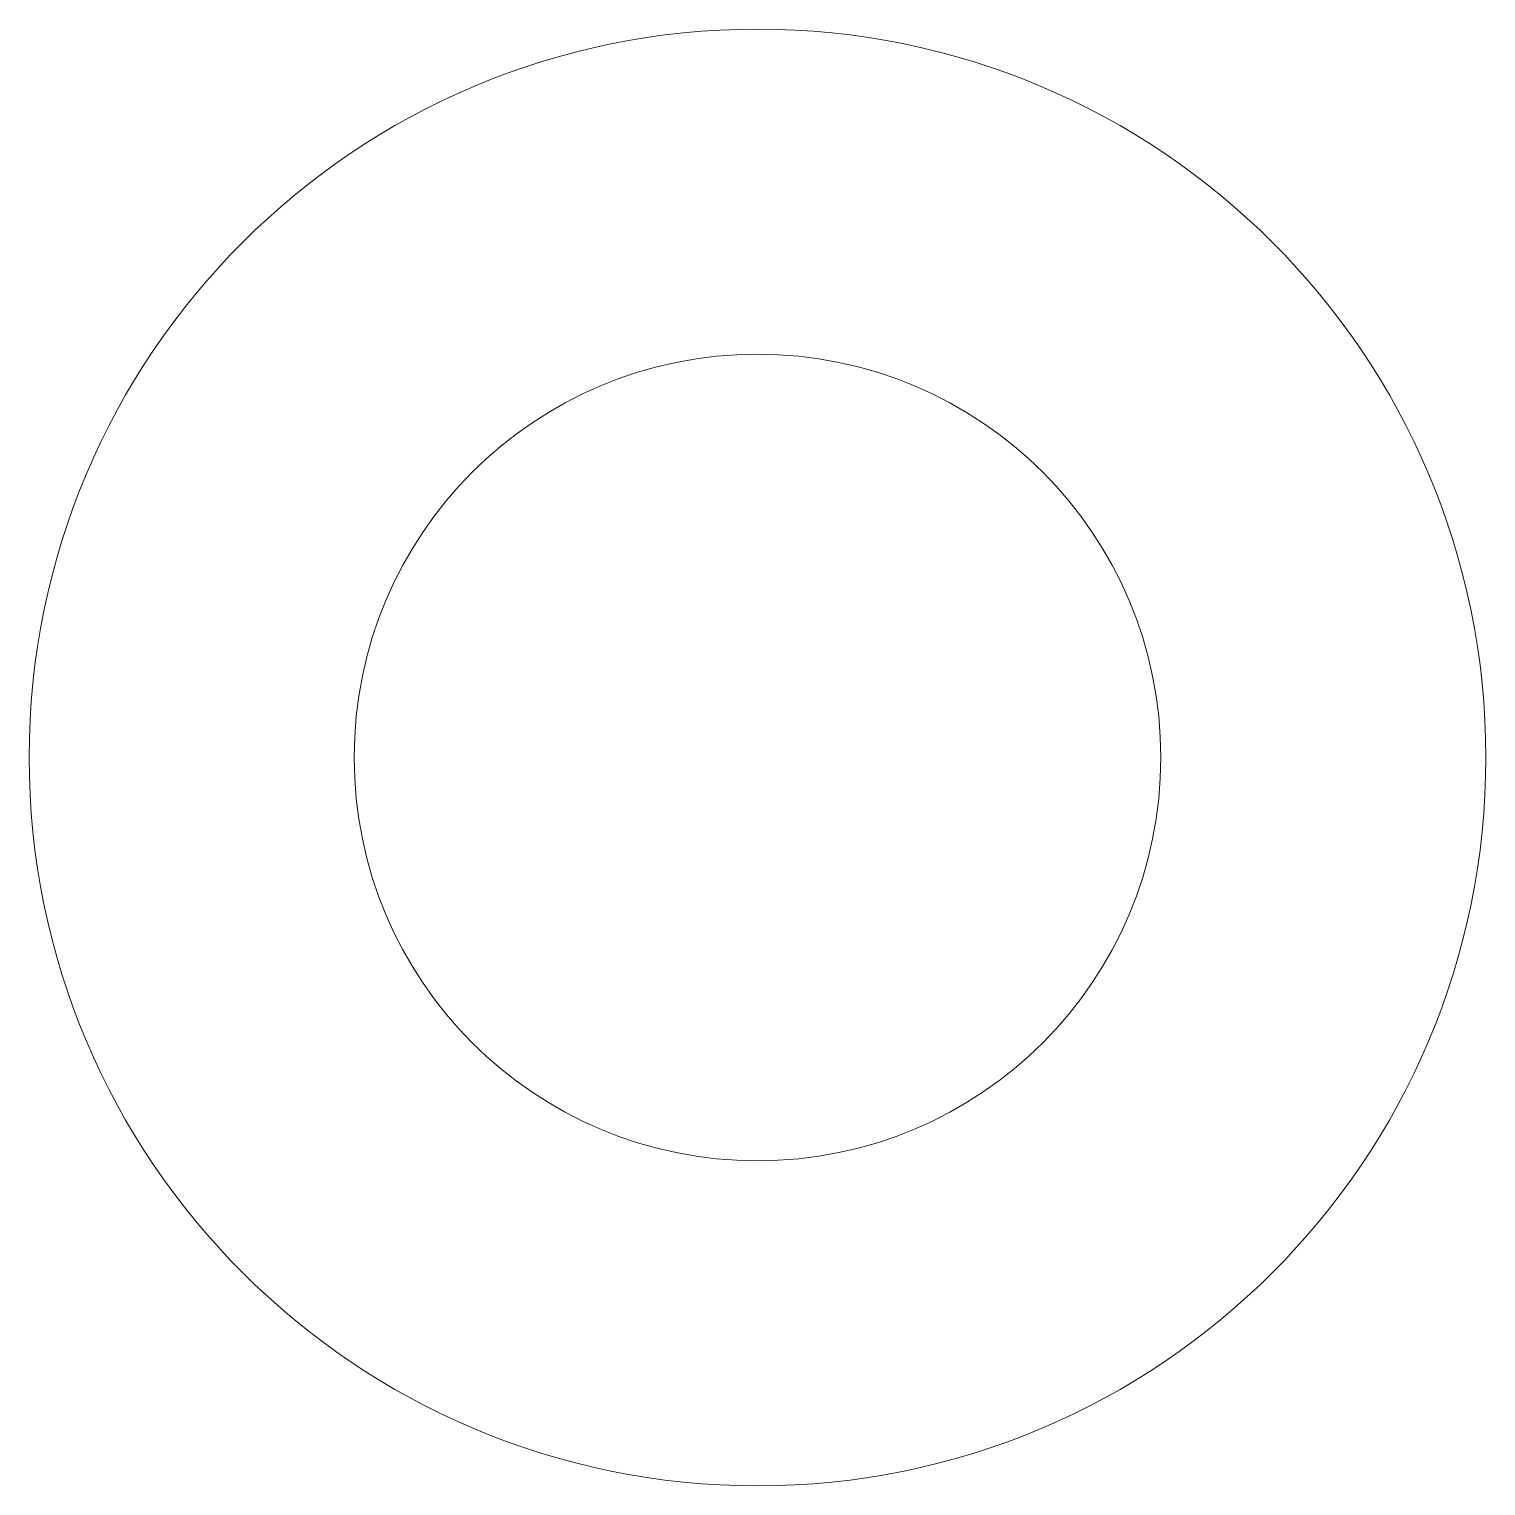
# Model space of a CAD drawing. Header units: inches. Extents: x -0.126 to 0.126, y -0.126 to 0.126.
import ezdxf

# ---------------------------------------------------------------- set-up
doc = ezdxf.new("R2010")
doc.units = ezdxf.units.IN
doc.layers.get('0').update_dxf_attribs({"linetype": 'CONTINUOUS', "lineweight": 0})

msp = doc.modelspace()

# ---------------------------------------------------------------- linework, layer by layer
for radius in [0.1255, 0.0695]:
    msp.add_circle((0, 0), radius)

doc.saveas('drawing.dxf')
